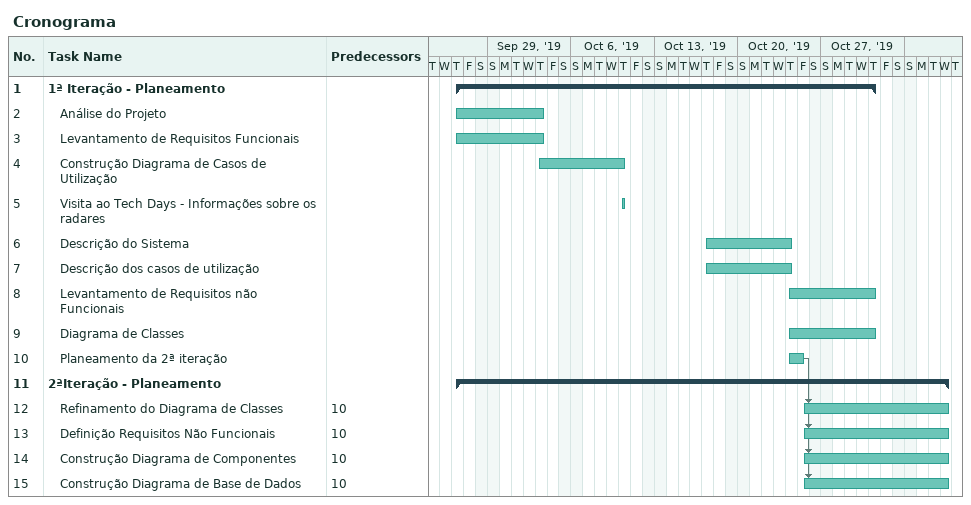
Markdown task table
Cronograma

| ID | Level | Task | Start | Finish | Predecessors |
|---|---|---|---|---|---|
| 1 | 1 | **1ª Iteração - Planeamento** | 2019-09-26 | 2019-10-31 |  |
| 2 | 2 | Análise do Projeto | 2019-09-26 | 2019-10-03 |  |
| 3 | 2 | Levantamento de Requisitos Funcionais | 2019-09-26 | 2019-10-03 |  |
| 4 | 2 | Construção Diagrama de Casos de Utilização | 2019-10-03 | 2019-10-10 |  |
| 5 | 2 | Visita ao Tech Days - Informações sobre os radares | 2019-10-10 | 2019-10-10 |  |
| 6 | 2 | Descrição do Sistema | 2019-10-17 | 2019-10-24 |  |
| 7 | 2 | Descrição dos casos de utilização | 2019-10-17 | 2019-10-24 |  |
| 8 | 2 | Levantamento de Requisitos não Funcionais | 2019-10-24 | 2019-10-31 |  |
| 9 | 2 | Diagrama de Classes | 2019-10-24 | 2019-10-31 |  |
| 10 | 2 | Planeamento da 2ª iteração | 2019-10-24 | 2019-10-25 |  |
| 11 | 1 | **2ªIteração - Planeamento** | 2019-09-26 | 2019-11-06 |  |
| 12 | 2 | Refinamento do Diagrama de Classes | 2019-10-25 | 2019-11-06 | 10 |
| 13 | 2 | Definição Requisitos Não Funcionais | 2019-10-25 | 2019-11-06 | 10 |
| 14 | 2 | Construção Diagrama de Componentes | 2019-10-25 | 2019-11-06 | 10 |
| 15 | 2 | Construção Diagrama de Base de Dados | 2019-10-25 | 2019-11-06 | 10 |
